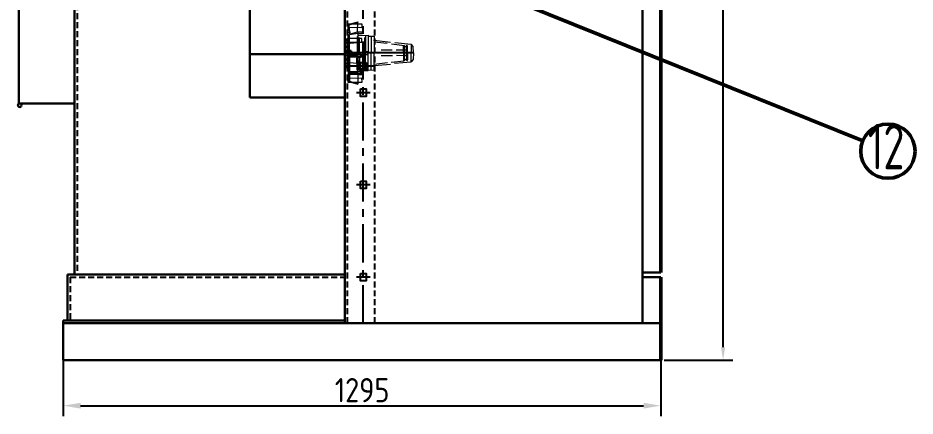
# Model space of a CAD drawing. Header units: millimetres. Extents: x 237080 to 246815, y -181726 to -175279.
# Drawn here: x 241402 to 243346, y -177989 to -177125 of the extents above; entities that cross this region are included whole.
import ezdxf

# ---------------------------------------------------------------- set-up
doc = ezdxf.new("R2010")
doc.units = ezdxf.units.MM
doc.header["$LTSCALE"] = 13
for name, pattern in [('CENTER', [50.8, 31.75, -6.35, 6.35, -6.35]), ('CENTERX2', [101.6, 63.5, -12.7, 12.7, -12.7]), ('DASHED', [0.75, 0.5, -0.25])]:
    doc.linetypes.add(name, pattern=pattern)
doc.layers.get('0').update_dxf_attribs({"color": 1, "linetype": 'CENTER'})
for name, color, linetype in [('1', 4, 'Continuous'), ('4虚线层', 6, 'DASHED'), ('C00-00-00', 7, 'Continuous'), ('粗实线', 4, 'Continuous')]:
    doc.layers.add(name, color=color, linetype=linetype)
doc.layers.add('2细实线', color=3, linetype='Continuous', lineweight=20)
doc.styles.add('pdm', font='gbenor.shx', dxfattribs={"width": 0.8, "bigfont": 'gbhzfs.shx'})
doc.styles.get("Standard").update_dxf_attribs({"font": 'gbenor.shx', "bigfont": 'gbcbig.shx'})
doc.dimstyles.new('英寸 1-10', dxfattribs={"dimscale": 14, "dimtxt": 3.5, "dimasz": 2, "dimexe": 1.5, "dimexo": 0.5, "dimgap": 0.5, "dimtad": 1, "dimtoh": 1, "dimdec": 1, "dimdsep": 46, "dimtxsty": 'Standard', "dimcen": 2.5, "dimclrd": 3, "dimclre": 3, "dimclrt": 3, "dimadec": 0, "dimazin": 2, "dimtfac": 1, "dimtdec": 1, "dimtmove": 0, "dimatfit": 2, "dimfxl": 1, "dimarcsym": 0})
doc.dimstyles.new('郁文书', dxfattribs={"dimscale": 15, "dimtxt": 3.5, "dimasz": 2.5, "dimexe": 1.5, "dimexo": 0, "dimgap": 0.5, "dimtad": 1, "dimtoh": 1, "dimtxsty": 'Standard', "dimcen": 2.5, "dimclrd": 3, "dimclre": 3, "dimclrt": 2, "dimadec": 0, "dimazin": 0, "dimtfac": 1, "dimtmove": 0, "dimatfit": 2, "dimfxl": 1, "dimarcsym": 0})

# ---------------------------------------------------------------- blocks, each defined once
blk = doc.blocks.new('qecweqw')
at = {"layer": 'C00-00-00'}
h = blk.add_hatch(color=256, dxfattribs=at)
h.dxf.hatch_style = 2
h.paths.add_polyline_path([(142974.3, -156956.2), (142974.4, -156987.5), (142977.8, -156988.3)])
h = blk.add_hatch(color=256, dxfattribs=at)
h.dxf.hatch_style = 2
h.paths.add_polyline_path([(142974.3, -156956.2), (142977.8, -156957), (142977.8, -156988.3)])
h = blk.add_hatch(color=256, dxfattribs=at)
h.dxf.hatch_style = 2
h.paths.add_polyline_path([(142974.5, -156993.4), (142977.2, -156994), (142974.3, -156994.1)])
h = blk.add_hatch(color=256, dxfattribs=at)
h.dxf.hatch_style = 2
h.paths.add_polyline_path([(142974.4, -156987.5), (142974.5, -156993.4), (142977.2, -156994)])
h = blk.add_hatch(color=256, dxfattribs=at)
h.dxf.hatch_style = 2
h.paths.add_polyline_path([(142974.4, -156987.5), (142977.8, -156988.3), (142977.2, -156994)])
at = {"color": 2, "linetype": 'ByBlock', "lineweight": 18}
blk.add_line((142967.4, -156925.7), (142967.4, -156987.7), dxfattribs=at)
blk.add_line((143116.3, -156956.2), (142967.4, -156956.5))
at = {"layer": '1', "color": 1, "linetype": 'CENTERX2', "lineweight": -3, "ltscale": 0.1}
blk.add_line((143032.4, -156985.2), (142973.4, -156985.2), dxfattribs=at)
at = {"layer": 'C00-00-00', "lineweight": 0}
for points in [[(142974, -156893.5), (143004.6, -156893.6), (143004.3, -156901.7), (142974.4, -156901.4)], [(142974.6, -156933), (143004.4, -156933.3), (143004.7, -156925.4), (142974.3, -156924.9)], [(142974.2, -157019.6), (143004.9, -157019.4), (143004.6, -157011.3), (142974.6, -157011.6)]]:
    blk.add_lwpolyline(points, close=True, dxfattribs=at)
for points in [[(142974.5, -156929.8), (142974.5, -156892.6)], [(142977, -156897.1), (142974.8, -156896.9), (142975.4, -156902.6), (142977.5, -156902.1)], [(142977.1, -156894.2), (142993.5, -156889.6), (142995.6, -156889.1), (142995.3, -156891.4)], [(142977.4, -156895.6), (142993, -156890.5), (142995.2, -156890.7)], [(142977.1, -156913.2), (142978.2, -156911.5), (142979.6, -156911.1)], [(142979.3, -156909.7), (142977.7, -156909.4), (142977.4, -156908)], [(142977.4, -156908), (142977.6, -156915.2)], [(142995.7, -156910.9), (142993.5, -156911.1), (142977.7, -156916.2)], [(142977.9, -156956.3), (142977.7, -156916.2), (142995.7, -156913.8)], [(142995.7, -156910.9), (143004.5, -156910.7), (143004.9, -156915.2), (142995.4, -156915.2)], [(142995.7, -156910.9), (142995.6, -156952.4), (142996.1, -156953.2), (142997.3, -156954.2)], [(142996.3, -156917.6), (143012.2, -156918.3), (143018, -156918.2), (143018, -156956.1)], [(142967.4, -156925.7), (142973.4, -156925.4)], [(142971.7, -156935.9), (142994, -156933.8)], [(142974.3, -156956.2), (142974.3, -156924.9), (142973.4, -156925.4), (142973.4, -156956.7)], [(142994, -156933.8), (142993.9, -156956.4)], [(142999.4, -156954.7), (142999.5, -156922.7)], [(143018, -156918.2), (143018.4, -156919.8), (143030.8, -156919.7), (143031.1, -156956.2)], [(143024.3, -156919.7), (143024.6, -156956.2)], [(143029.4, -156928.9), (143031, -156928.5), (143066.3, -156933)], [(143068.5, -156936.4), (143096.8, -156940.1)], [(143075.6, -156933.7), (143111.2, -156937.6), (143111.2, -156956.5)], [(142981.3, -156951.3), (142967.4, -156951.1)], [(142967.4, -156952.4), (142983.2, -156952.4)], [(142974.3, -156956.2), (142974.4, -156987.5), (142973.5, -156988.1), (142973.4, -156956.7)], [(142977.9, -156956.3), (142977.2, -156994), (142974.3, -156994.1), (142974.3, -156956.2)], [(142977.9, -156956.3), (142977.6, -156995.6), (142978, -156997.1), (142979.4, -156997.4)], [(142996.4, -156989.7), (142994.7, -156990.8), (142994.2, -156992.9), (142994.6, -156994.4), (142996.7, -156994.9), (143012, -156994.8), (143017.9, -156994.7), (143018, -156956.1)], [(142995.5, -156965.5), (142995.6, -156990.3), (143010.2, -156990), (143011.7, -156989.6), (143012.1, -156988.2), (143012.2, -156956.2)], [(143002.6, -156959.8), (143000.1, -156954.9), (142997.3, -156954.2)], [(143018.2, -156993.3), (143031.3, -156993.4), (143031.1, -156956.2)], [(143070.3, -156950.7), (143046.3, -156950.3)], [(143075.4, -156978.8), (143111.2, -156975.4), (143111.2, -156956.5)], [(143103.1, -156950.3), (143079, -156950.5)], [(143096.6, -156940.7), (143097, -156942.3), (143098.4, -156942.6), (143099.9, -156942.2), (143100.9, -156941)], [(143101.8, -156940.5), (143101.1, -156940.3), (143100.9, -156941)], [(143103.1, -156956.8), (143103, -156941.5), (143102.4, -156940.6), (143101.8, -156940.5)], [(143116.3, -156956.2), (143115.9, -156942.3), (143111.2, -156937.6)], [(143116.3, -156956.2), (143115.9, -156970.7), (143111.2, -156975.4)], [(142967.4, -156960.5), (142983.5, -156960.5)], [(142981.8, -156961.6), (142967.4, -156961.7)], [(142974.7, -156960.7), (142974.7, -156989.1)], [(142977.3, -156962), (142978.4, -156963.7), (142979.8, -156964)], [(142979.5, -156965.4), (142977.9, -156965.8), (142977.6, -156967.2)], [(142977.8, -156959.9), (142978.2, -156961.5), (142979.6, -156961.8)], [(142995.5, -156965.5), (142995.6, -156990.3), (142996.1, -156991.1), (142997.3, -156992.1)], [(142995.5, -156965.5), (143002.7, -156965.7)], [(142995.6, -156961.9), (142995.8, -156964.1)], [(142995.6, -156961.9), (142995.8, -156964.1)], [(142997.8, -156990), (142995.6, -156990.3), (142999.4, -156989.7), (142999.8, -156965.7)], [(143002.3, -156964.1), (143002, -156962.6), (143000.6, -156962.3)], [(143004.7, -156963.2), (143004.4, -156961.7), (143004, -156960.2), (143002.6, -156959.8)], [(143002.7, -156965.7), (143003.7, -156964.5), (143004.7, -156963.2)], [(143070.5, -156962.4), (143046.4, -156962.7)], [(143068, -156976.4), (143096.3, -156973.5)], [(143103.2, -156962.7), (143079.3, -156962.2)], [(143101.1, -156971.7), (143099.9, -156970.6), (143098.5, -156970.3), (143097, -156970.7), (143096.5, -156972.8)], [(143101.1, -156971.7), (143101.6, -156972.5), (143102.3, -156972.7)], [(143102.3, -156972.7), (143103, -156972.8), (143103.3, -156971.4)], [(142967.4, -156987.7), (142973.5, -156988.1)], [(142971.7, -156976.7), (142993.8, -156978.9)], [(142974.6, -156983.2), (142974.8, -157020.4)], [(143002.6, -156997.7), (143000.1, -156992.8), (142997.3, -156992.1)], [(143031.3, -156983.9), (143066.3, -156980.4)], [(142977.3, -157015.9), (142975, -157016.1), (142975.6, -157010.4), (142977.7, -157010.9)], [(142977.3, -156999.9), (142978.4, -157001.6), (142979.8, -157001.9)], [(142977.6, -156995.6), (142977.8, -156997.8), (142978.2, -156999.4), (142979.6, -156999.7)], [(142977.6, -157005), (142977.8, -156997.8)], [(142979.5, -157003.3), (142977.9, -157003.7), (142977.6, -157005)], [(142995.5, -157003.3), (143002.7, -157003.6)], [(143002.3, -157002), (143002, -157000.5), (143000.6, -157000.2)], [(143004.7, -157001.1), (143004.4, -156999.6), (143004, -156998), (143002.6, -156997.7)], [(143002.7, -157003.6), (143003.6, -157003), (143004.7, -157001.1)], [(142977.3, -157018.8), (142993.8, -157023.3), (142995.8, -157023.8), (142995.6, -157021.6)], [(142977.6, -157017.4), (142993.2, -157022.5), (142995.5, -157022.3)]]:
    blk.add_lwpolyline(points, dxfattribs=at)
for points in [[(142977.4, -156908), (142977.4, -156908), (142977.1, -156894.2), (142977.1, -156894.2)], [(142995.3, -156909.6), (142995.3, -156909.6), (142995.6, -156889.1), (142995.6, -156889.1)], [(142967.4, -156925.7), (142971, -156925.5), (142973.4, -156925.4), (142973.4, -156925.4)], [(142967.4, -156928), (142971.1, -156927.8), (142973.6, -156927.6), (142973.6, -156927.6)], [(142967.4, -156929.3), (142971, -156929.1), (142973.3, -156929), (142973.3, -156929)], [(142967.4, -156932.9), (142970.9, -156932.8), (142973.2, -156932.6), (142973.2, -156932.6)], [(142967.4, -156934.6), (142971.1, -156934.3), (142973.6, -156934.2), (142973.6, -156934.2)], [(142994.1, -156920.7), (142994.1, -156920.7), (142993.9, -156956.4), (142993.9, -156956.4)], [(143010.4, -156923), (143010.4, -156923), (143009.9, -156956.4), (143009.9, -156956.4)], [(143012.1, -156924.9), (143012.1, -156924.9), (143012.2, -156956.2), (143012.2, -156956.2)], [(143012.2, -156918.3), (143012.2, -156918.3), (143012.2, -156956.2), (143012.2, -156956.2)], [(143030.8, -156932.1), (143030.8, -156932.1), (143059.3, -156935), (143059.3, -156935)], [(142967.4, -156941.7), (142971, -156941.5), (142973.3, -156941.4), (142973.3, -156941.4)], [(142967.4, -156943.9), (142971.1, -156943.8), (142973.6, -156943.7), (142973.6, -156943.7)], [(142973.6, -156956.1), (142973.6, -156956.1), (142970.9, -156956.1), (142967.4, -156956.1)], [(142971.9, -156938.2), (142971.9, -156938.2), (142972.2, -156974.7), (142972.2, -156974.7)], [(142974.8, -156938.1), (142974.8, -156938.1), (142974.5, -156974.5), (142974.5, -156974.5)], [(142993.8, -156978.9), (142993.8, -156978.9), (142993.9, -156956.4), (142993.9, -156956.4)], [(142994.2, -156992.9), (142994.2, -156992.9), (142993.9, -156956.4), (142993.9, -156956.4)], [(143010.2, -156990), (143010.2, -156990), (143009.9, -156956.4), (143009.9, -156956.4)], [(143012, -156994.8), (143012, -156994.8), (143012.2, -156956.2), (143012.2, -156956.2)], [(143012.1, -156953.3), (143012.1, -156953.3), (143018, -156953.2), (143018, -156953.2)], [(143024.7, -156993.3), (143024.7, -156993.3), (143024.6, -156956.2), (143024.6, -156956.2)], [(143094.5, -156956.3), (143094.5, -156956.3), (143094.7, -156939.6), (143094.7, -156939.6)], [(143094.5, -156956.3), (143094.5, -156956.3), (143094.8, -156973.8), (143094.8, -156973.8)], [(143096.5, -156956.8), (143096.5, -156956.8), (143096.8, -156940.1), (143096.8, -156940.1)], [(143101, -156956.3), (143101, -156956.3), (143100.9, -156941), (143100.9, -156941)], [(143101, -156956.3), (143101, -156956.3), (143101, -156972.3), (143101, -156972.3)], [(143101.8, -156940.5), (143101.8, -156940.5), (143101.9, -156939.8), (143101.9, -156939.8)], [(142967.4, -156956.6), (142976.7, -156956.6), (142998.2, -156956.6), (142998.2, -156956.6)], [(142973.4, -156956.7), (142973.4, -156956.7), (142970.8, -156956.7), (142967.4, -156956.7)], [(142967.4, -156968.9), (142971.1, -156969), (142973.5, -156969.1), (142973.5, -156969.1)], [(142967.4, -156971.1), (142971.2, -156971.3), (142973.7, -156971.4), (142973.7, -156971.4)], [(142978.8, -156958.7), (142978.8, -156958.7), (142994, -156962.2), (142994, -156962.2)], [(142995.4, -156959.6), (142995.4, -156959.6), (142979.4, -156959.6), (142979.4, -156959.6)], [(142995.5, -156965.5), (142995.5, -156965.5), (142979.5, -156965.4), (142979.5, -156965.4)], [(142995.6, -156961.9), (142995.6, -156961.9), (142979.6, -156961.8), (142979.6, -156961.8)], [(142995.8, -156964.1), (142995.8, -156964.1), (142979.8, -156964), (142979.8, -156964)], [(142995.3, -156982.2), (142995.3, -156982.2), (142999.6, -156973), (142999.6, -156973)], [(143002.6, -156959.8), (143002.6, -156959.8), (142995.4, -156959.6), (142995.4, -156959.6)], [(142995.6, -156961.9), (142995.6, -156961.9), (143000.6, -156962.3), (143000.6, -156962.3)], [(142995.8, -156964.1), (142995.8, -156964.1), (143002.3, -156964.1), (143002.3, -156964.1)], [(143002.3, -156964.1), (143002.3, -156964.1), (143002.5, -156963.4), (143002.5, -156963.4)], [(143012.1, -156959.8), (143012.1, -156959.8), (143017.9, -156959.7), (143017.9, -156959.7)], [(143096.5, -156956.8), (143096.5, -156956.8), (143096.3, -156973.5), (143096.3, -156973.5)], [(143103.1, -156956.8), (143103.1, -156956.8), (143103.3, -156971.4), (143103.3, -156971.4)], [(142967.4, -156978.3), (142971.1, -156978.5), (142973.5, -156978.6), (142973.5, -156978.6)], [(142967.4, -156979.8), (142971.3, -156980), (142973.9, -156980.1), (142973.9, -156980.1)], [(142967.4, -156983.5), (142971.2, -156983.6), (142973.8, -156983.8), (142973.8, -156983.8)], [(142967.4, -156984.9), (142971.1, -156985), (142973.4, -156985.1), (142973.4, -156985.1)], [(142967.4, -156987.7), (142971.1, -156987.9), (142973.5, -156988.1), (142973.5, -156988.1)], [(142994.2, -156992.9), (142994.2, -156992.9), (142994.4, -156992.2), (142994.4, -156992.2)], [(142999.8, -156984.7), (142999.8, -156984.7), (142995.6, -156990.3), (142995.6, -156990.3)], [(142996.4, -156989.7), (142996.4, -156989.7), (143012.4, -156989.8), (143012.4, -156989.8)], [(142999.3, -156986.7), (142999.3, -156986.7), (142997.8, -156990), (142997.8, -156990)], [(142999.1, -156978), (142999.1, -156978), (142999.3, -156977.3), (142999.3, -156977.3)], [(143031.2, -156981), (143031.2, -156981), (143059.7, -156977.4), (143059.7, -156977.4)], [(142977.6, -157005), (142977.6, -157005), (142977.3, -157018.8), (142977.3, -157018.8)], [(142995.4, -156997.5), (142995.4, -156997.5), (142979.4, -156997.4), (142979.4, -156997.4)], [(142995.5, -157003.3), (142995.5, -157003.3), (142979.5, -157003.3), (142979.5, -157003.3)], [(142995.6, -156999.7), (142995.6, -156999.7), (142979.6, -156999.7), (142979.6, -156999.7)], [(142995.8, -157002), (142995.8, -157002), (142979.8, -157001.9), (142979.8, -157001.9)], [(143002.6, -156997.7), (143002.6, -156997.7), (142995.4, -156997.5), (142995.4, -156997.5)], [(142995.5, -157003.3), (142995.5, -157003.3), (142995.8, -157023.8), (142995.8, -157023.8)], [(142995.6, -156999.7), (142995.6, -156999.7), (142995.8, -157002), (142995.8, -157002)], [(142995.6, -156999.7), (142995.6, -156999.7), (143000.6, -157000.2), (143000.6, -157000.2)], [(142995.8, -157002), (142995.8, -157002), (143002.3, -157002), (143002.3, -157002)], [(143002.3, -157002), (143002.3, -157002), (143002.5, -157001.3), (143002.5, -157001.3)]]:
    blk.add_open_spline(points, degree=3, dxfattribs=at)
at = {"layer": '粗实线'}
for p, q in [((143001.4, -156977.2), (143013.4, -156977.2)), ((143001.4, -156993.2), (143001.4, -156977.2)), ((143013.4, -156993.2), (143001.4, -156993.2)), ((143013.4, -156977.2), (143013.4, -156993.2))]:
    blk.add_line(p, q, dxfattribs=at)
blk = doc.blocks.new('*D273')
at = {"layer": '1', "color": 3, "lineweight": -2}
for p, q in [((241499.9, -177824.5), (241499.9, -177988.6)), ((242794.9, -177827.5), (242794.9, -177988.6)), ((241537.4, -177966.1), (242757.4, -177966.1))]:
    blk.add_line(p, q, dxfattribs=at)
at = {"layer": '1', "color": 3}
for points in [[(241537.4, -177959.9), (241537.4, -177972.4), (241499.9, -177966.1)], [(242757.4, -177959.9), (242757.4, -177972.4), (242794.9, -177966.1)]]:
    blk.add_solid(points, dxfattribs=at)
at = {"layer": 'Defpoints', "color": 0}
for p in [(241499.9, -177824.5), (242794.9, -177827.5), (242794.9, -177966.1)]:
    blk.add_point(p, dxfattribs=at)
at = {"layer": '1', "color": 2, "insert": (242147.4, -177932.4), "char_height": 52.5, "attachment_point": 5}
blk.add_mtext('1295', dxfattribs=at)
blk = doc.blocks.new('*D274')
at = {"layer": '2细实线', "color": 3, "linetype": 'ByBlock', "lineweight": -2}
for p, q in [((242801.9, -176017.5), (242950.6, -176017.5)), ((242929.6, -177839.5), (242929.6, -176045.5)), ((242801.9, -177867.5), (242950.6, -177867.5))]:
    blk.add_line(p, q, dxfattribs=at)
at = {"layer": '2细实线', "color": 3, "linetype": 'ByBlock'}
for points in [[(242924.9, -176045.5), (242934.2, -176045.5), (242929.6, -176017.5)], [(242924.9, -177839.5), (242934.2, -177839.5), (242929.6, -177867.5)]]:
    blk.add_solid(points, dxfattribs=at)
at = {"layer": 'Defpoints', "color": 0, "linetype": 'ByBlock'}
for p in [(242794.9, -176017.5), (242929.6, -176017.5), (242794.9, -177867.5)]:
    blk.add_point(p, dxfattribs=at)
at = {"layer": '2细实线', "color": 3, "linetype": 'ByBlock', "insert": (242897, -176942.5), "char_height": 49, "attachment_point": 5, "rotation": 90}
blk.add_mtext('1850 [72.8]', dxfattribs=at)

msp = doc.modelspace()

# ---------------------------------------------------------------- linework, layer by layer
at = {"layer": '1', "color": 1, "linetype": 'CENTERX2', "lineweight": -3, "ltscale": 0.1}
for p, q in [((242149.854, -177787.529), (242149.854, -176067.529)), ((242164.647, -177287.529), (242134.901, -177287.529)), ((242164.647, -177487.529), (242134.901, -177487.529)), ((242164.647, -177687.529), (242134.901, -177687.529))]:
    msp.add_line(p, q, dxfattribs=at)
at = {"layer": '4虚线层', "ltscale": 2}
for p, q in [((242115.854, -177787.529), (242115.854, -176067.529)), ((242174.854, -177787.529), (242174.854, -176067.529)), ((241529.854, -176237.529), (241529.854, -177681.529)), ((241514.854, -177687.529), (241514.854, -177781.529)), ((241514.854, -177687.529), (242109.854, -177687.529))]:
    msp.add_line(p, q, dxfattribs=at)
at = {"layer": '粗实线', "lineweight": 50}
for p, q in [((242794.854, -177677.529), (242794.854, -176017.529)), ((243232.116, -177392.271), (242341.24, -177032.401)), ((242794.854, -177867.529), (242794.854, -177687.529))]:
    msp.add_line(p, q, dxfattribs=at)
at = {"layer": '粗实线', "lineweight": 30}
for p, q in [((242794.854, -177677.529), (242794.854, -176017.529)), ((242754.854, -177787.529), (242754.854, -176067.529)), ((241523.854, -176237.529), (241523.854, -177681.529)), ((242109.854, -177781.529), (242109.854, -176237.529)), ((242109.854, -177787.529), (242109.854, -176237.529)), ((241403.854, -176460.714), (241403.854, -177310.714)), ((241903.854, -176703.935), (241903.854, -177298.242)), ((241903.854, -177203.891), (242109.854, -177203.891)), ((241903.854, -177298.242), (242109.854, -177298.242)), ((241403.854, -177310.714), (241523.854, -177310.714)), ((242754.854, -177677.529), (242794.854, -177677.529)), ((241508.854, -177681.529), (241508.854, -177781.529)), ((241508.854, -177681.529), (242109.854, -177681.529)), ((242754.854, -177687.529), (242794.854, -177687.529)), ((242794.854, -177744.505), (242794.854, -177687.529)), ((241499.854, -177781.529), (241499.854, -177867.529)), ((241499.854, -177781.529), (242109.854, -177781.529)), ((241499.854, -177787.529), (242109.854, -177787.529)), ((241523.854, -177787.529), (241499.854, -177787.529)), ((242109.854, -177787.529), (242174.854, -177787.529)), ((242174.854, -177787.529), (242794.854, -177787.529)), ((241499.854, -177867.529), (242794.854, -177867.529))]:
    msp.add_line(p, q, dxfattribs=at)
at = {"layer": '粗实线'}
for points in [[(242143.854, -177279.529), (242155.854, -177279.529), (242155.854, -177295.529), (242143.854, -177295.529)], [(242143.854, -177479.529), (242155.854, -177479.529), (242155.854, -177495.529), (242143.854, -177495.529)], [(242143.854, -177679.529), (242155.854, -177679.529), (242155.854, -177695.529), (242143.854, -177695.529)]]:
    msp.add_lwpolyline(points, close=True, dxfattribs=at)
at = {"layer": '粗实线', "lineweight": 30}
msp.add_circle((241405.583, -177314.714), 4, dxfattribs=at)
at = {"layer": '粗实线', "lineweight": 50}
msp.add_circle((243286.694, -177414.318), 58.863, dxfattribs=at)

# ---------------------------------------------------------------- block references
at = {"color": 7, "linetype": 'ByBlock', "lineweight": 30}
msp.add_blockref('qecweqw', (99142.405, -20244.987), dxfattribs=at)

# ---------------------------------------------------------------- texts
at = {"layer": '粗实线', "lineweight": 50, "style": 'pdm', "width": 0.8}
msp.add_text('12', height=98.3509, dxfattribs=at).set_placement((243243.215, -177453.732))

# ---------------------------------------------------------------- dimensions: what is measured, and where the dimension line sits
at = {"layer": '1'}
dim = msp.add_linear_dim(base=(242794.854, -177966.112), p1=(241499.854, -177824.529), p2=(242794.854, -177827.529), dimstyle='郁文书', override={"dimarcsym": 1}, dxfattribs=at)
dim.commit()
dim.dimension.update_dxf_attribs({"geometry": '*D273', "text_midpoint": (242147.354, -177932.362)})
at = {"layer": '2细实线', "linetype": 'ByBlock'}
dim = msp.add_linear_dim(base=(242929.57, -176017.529), p1=(242794.854, -177867.529), p2=(242794.854, -176017.529), angle=90, dimstyle='英寸 1-10', dxfattribs=at)
dim.commit()
dim.dimension.update_dxf_attribs({"geometry": '*D274', "text_midpoint": (242897.049, -176942.529)})

doc.saveas('drawing.dxf')
